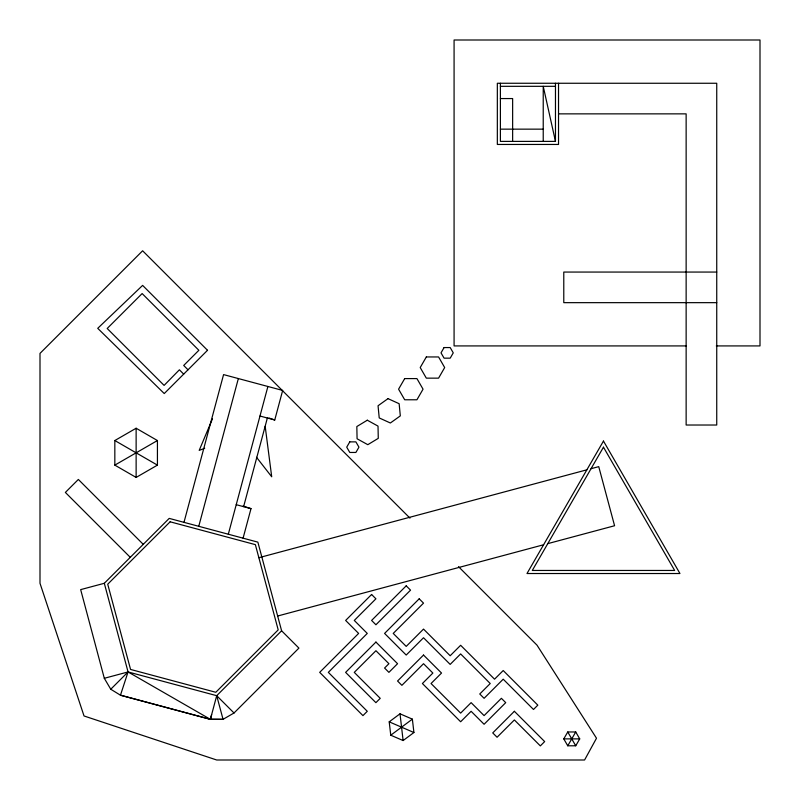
<?xml version="1.0" encoding="UTF-8"?>
<svg xmlns="http://www.w3.org/2000/svg" width="800" height="800" viewBox="0 0 800 800"><rect width="100%" height="100%" fill="white"/><g stroke="black" fill="none" stroke-linecap="round" stroke-linejoin="round"><path stroke-width="1.2" d="M211.64 714.61L210.38 719.33L120.46 695.2L110.76 689.24L104.31 678.3L80.67 589.62L104.31 583.29L169.21 518.39L257.86 542.14L281.61 630.79L298.91 648.1L234.02 712.99L223.05 719.33L210.38 719.33L128.06 671.94L104.31 678.3M183.98 522.35L223.57 374.6L282.67 390.44L274.75 419.99L259.98 416.03M198.76 526.31L238.35 378.56M228.31 534.23L267.9 386.48M243.61 506.66L267.36 418.01M243.08 538.19L251 508.64L243.08 506.09M281.61 630.79L216.71 695.69L210.38 719.33L120.46 695.2L128.06 671.94L104.31 583.29M212.45 418.87L199.18 450.41L204.71 448.25M563.77 738.88L567.76 731.97L575.74 731.97L579.73 738.88L575.74 745.79L567.76 745.79L563.77 738.88L579.73 738.88M567.76 745.79L575.74 731.97M110.76 689.24L128.06 671.94L216.71 695.69L234.02 712.99M389.21 721.84L400.01 713.81L412.37 719.15L413.92 732.52L403.12 740.55L390.76 735.21L389.21 721.84L413.92 732.52M390.76 735.21L412.37 719.15M114.83 440.54L136.13 428.24L157.43 440.54L157.43 465.13L136.13 477.43L114.83 465.13L114.83 440.54L157.43 465.13M114.83 465.13L157.43 440.54M258.86 557.71L586.86 469.82M591.04 468.7L598.74 466.64L614.58 525.74L547.77 543.64M277.65 616.02L543.6 544.76M500.4 86.32L555.47 86.32M500.4 98.56L512.64 98.56L512.64 141.39M558.53 113.86L686.14 113.86L686.14 425.02L716.74 425.02L716.74 83.26L497.34 83.26L497.34 144.45L558.53 144.45L558.53 83.26M500.4 129.15L543.23 129.15M555.47 83.26L555.47 141.39L500.4 141.39L500.4 83.26M716.74 272.06L563.78 272.06L563.78 302.66L716.74 302.66M686.33 345.92L454.08 345.92L454.08 40L760 40L760 345.92L716.3 345.92M210.38 719.21L223.05 719.33L216.71 695.69M236.22 504.68L251 508.64M268.95 418.01L274.75 419.99M409.96 518.12L142.62 250.78L40 353.4L40 583.29L84.03 715.97L216.71 760L584.58 760L596.5 738.23L537.01 645.17L458.48 566.64M143.25 544.35L78.35 479.45L65.37 492.43L130.27 557.33M188.01 369.8L183.7 365.45L198.87 350.29L142.13 293.56L107.2 328.49L164.1 385.4L179.4 369.8L183.68 374.13M256.5 457.27L271.71 476.78L265.18 426.33M567.76 731.97L575.74 745.79M555.47 141.39L543.23 86.32L543.23 141.39M400.01 713.81L403.12 740.55M136.13 428.24L136.13 477.43M349.78 441.87L346.72 447.16L349.78 452.46L355.89 452.46L358.95 447.16L355.89 441.87L349.78 441.87M404.7 378.59L398.58 389.18L404.7 399.78L416.93 399.78L423.05 389.18L416.93 378.59L404.7 378.59M426.33 356.95L420.21 367.55L426.33 378.15L438.57 378.15L444.68 367.55L438.57 356.95L426.33 356.95M444.08 347.56L441.02 352.86L444.08 358.16L450.2 358.16L453.26 352.86L450.2 347.56L444.08 347.56M603.47 441.06L526.99 573.52L679.95 573.52L603.47 441.06M603.47 447.18L532.29 570.46L674.65 570.46L603.47 447.18M207.52 350.29L164.25 393.55L97.73 328.33L142.62 285.39L207.52 350.29M170.12 521.8L107.72 584.2L130.56 669.44L215.8 692.28L278.2 629.88L255.36 544.64L170.12 521.8M371.6 594.48L345.64 620.44L358.62 633.42L319.69 672.36L362.95 715.62L367.28 711.29L328.34 672.36L367.27 633.42L354.29 620.44L375.92 598.81L371.6 594.48M406.21 585.83L371.6 620.44L375.93 624.77L410.54 590.15L406.21 585.83M375.93 642.07L345.62 672.38L375.9 702.67L380.23 698.34L354.27 672.38L375.93 650.72L388.91 663.7L384.58 668.03L388.91 672.36L397.56 663.7L375.93 642.07M419.19 598.81L384.58 633.42L406.21 655.05L423.52 637.74L450.17 664.4L460.64 653.93L490.23 683.52L479.76 693.99L484.09 698.31L503.21 679.19L533.49 709.48L537.82 705.15L503.21 670.54L494.55 679.19L460.64 645.28L450.17 655.75L423.52 629.09L406.21 646.4L393.23 633.42L423.52 603.13L419.19 598.81M423.52 655.05L397.56 681.01L401.89 685.33L423.52 663.7L432.87 673.05L422.4 683.52L460.64 721.76L471.11 711.29L484.09 724.27L505.72 702.64L501.39 698.31L484.09 715.62L471.11 702.64L460.64 713.11L431.05 683.52L441.52 673.05L423.52 655.05M514.37 711.29L492.74 732.92L497.07 737.25L514.37 719.95L540.33 745.9L544.66 741.58L514.37 711.29M388.01 398.64L378.05 405.75L379.22 417.93L390.36 423L400.32 415.89L399.14 403.71L388.01 398.64M367.3 420.21L356.83 426.55L357.08 438.78L367.8 444.68L378.27 438.35L378.02 426.11L367.3 420.21"/></g></svg>
